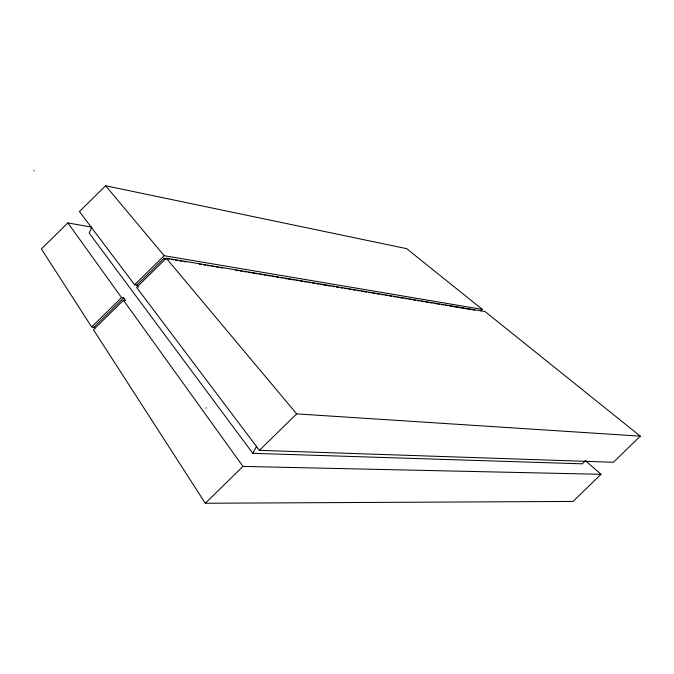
<?xml version="1.0" encoding="UTF-8"?>
<svg xmlns="http://www.w3.org/2000/svg" width="674" height="674" viewBox="0 0 674 674"><rect width="100%" height="100%" fill="white"/><g stroke="black" fill="none" stroke-linecap="round" stroke-linejoin="round"><path stroke-width="1.01" d="M91.74 227.273L89.162 233.036L252.784 453.324L582.201 463.83L585.268 461.024M252.784 453.324L256.6 446.255M91.698 227.155L67.863 222.909L41.375 248.959L91.647 326.941L93.913 327.193L94.823 328.592M480.857 310.874L482.365 309.408L406.649 248.655L105.641 185.771L79.431 211.543L134.606 284.765L136.814 285.077L138.305 287.057M91.647 326.941L121.556 297.579L123.78 297.874L125.718 300.562L123.485 300.267L93.459 329.746L205.309 503.251L573.052 501.439L600.997 474.311L585.226 460.494M134.606 284.765L164.203 255.707L482.365 309.408M93.913 327.193L123.78 297.874M136.814 285.077L164.102 258.294L169.292 259.153M166.31 258.226L136.595 287.402L259.389 450.342L613.399 462.28L640.3 436.162L485.019 311.54L166.31 258.226L296.653 413.878L640.3 436.162M205.309 503.251L242.96 466.416L600.997 474.311M259.389 450.342L296.653 413.878M205.781 407.989L206.354 408.023M171.373 259.507L173.445 259.852M175.526 260.198L177.599 260.543M179.68 260.889L181.753 261.234M183.833 261.588L185.906 261.933M199.403 264.183L201.484 264.528M203.556 264.882L205.637 265.227M207.71 265.573L209.791 265.918M211.863 266.264L213.944 266.609M216.017 266.963L218.098 267.308M220.171 267.654L222.252 267.999M235.748 270.257L237.829 270.603M239.902 270.948L241.983 271.293M244.055 271.639L246.136 271.984M248.209 272.338L250.29 272.684M252.362 273.029L257.561 273.897M259.633 274.242L261.714 274.588M263.787 274.933L265.868 275.278M267.94 275.632L270.021 275.978M272.094 276.323L274.175 276.669M276.247 277.014L278.328 277.359M280.401 277.713L282.482 278.059M284.554 278.404L293.898 279.963M295.979 280.308L298.051 280.662M300.132 281.007L302.205 281.353M304.286 281.698L306.358 282.044M308.439 282.389L310.512 282.735M312.593 283.088L314.665 283.434M316.746 283.779L318.819 284.125M320.9 284.47L330.243 286.037M332.324 286.383L334.397 286.728M336.478 287.073L338.55 287.419M340.631 287.764L342.704 288.118M344.785 288.464L346.857 288.809M348.938 289.154L351.011 289.5M353.092 289.845L355.164 290.191M357.245 290.545L359.318 290.89M361.399 291.235L366.589 292.103M368.67 292.449L370.742 292.794M372.823 293.139L374.896 293.493M376.977 293.839L379.049 294.184M381.13 294.53L383.203 294.875M385.284 295.22L387.356 295.574M389.437 295.92L391.51 296.265M393.591 296.611L395.663 296.956M397.744 297.301L402.934 298.169M405.007 298.515L407.088 298.868M409.16 299.214L411.241 299.559M413.314 299.905L415.395 300.25M417.467 300.596L419.548 300.949M421.629 301.295L423.702 301.64M425.783 301.986L427.855 302.331M429.936 302.677L432.009 303.03M434.09 303.376L439.279 304.244M441.352 304.589L443.433 304.934M445.506 305.28L447.587 305.625M449.659 305.971L474.58 310.133M33.7 170.749L34.147 170.842M105.641 185.771L164.203 255.707M164.102 258.294L165.155 259.549M67.863 222.909L121.556 297.579M123.485 300.267L242.96 466.416"/></g></svg>
